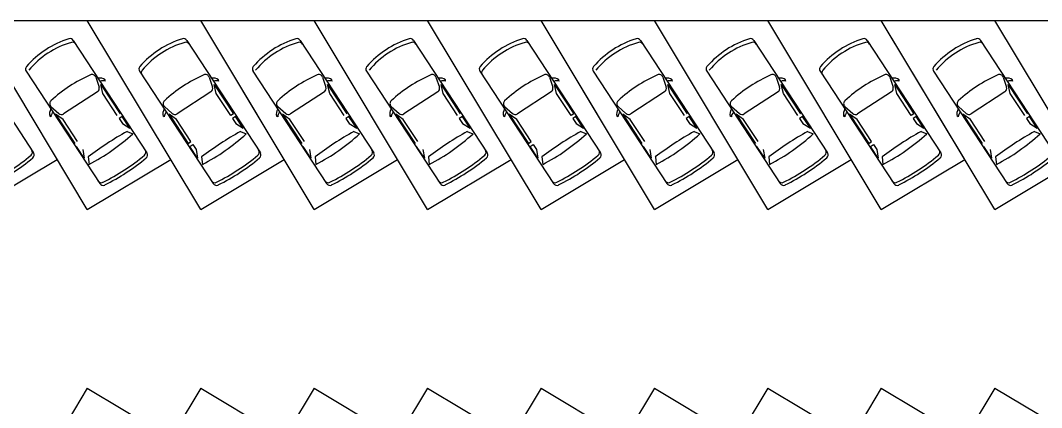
# Model space of a CAD drawing. Header units: millimetres. Extents: x 2478 to 18835, y -4183 to 1193.
# Drawn here: x 13778 to 16749, y -2070 to -943 of the extents above; entities that cross this region are included whole.
import ezdxf

# ---------------------------------------------------------------- set-up
doc = ezdxf.new("R2010")
doc.units = ezdxf.units.MM

msp = doc.modelspace()

# ---------------------------------------------------------------- linework, layer by layer
at = {"color": 4}
msp.add_line((8362.2, -943.2), (16991.3, -943.2), dxfattribs=at)
at = {"color": 1}
for p, q in [((13972.2, -1493.2), (13642.2, -943.2)), ((14302.2, -1493.2), (13972.2, -943.2)), ((14544.9, -1347.6), (14302.2, -943.2)), ((14632.2, -1493.2), (14302.2, -943.2)), ((14962.2, -1493.2), (14632.2, -943.2)), ((15292.2, -1493.2), (14962.2, -943.2)), ((15534.9, -1347.6), (15292.2, -943.2)), ((15622.2, -1493.2), (15292.2, -943.2)), ((15952.2, -1493.2), (15622.2, -943.2)), ((16282.2, -1493.2), (15952.2, -943.2)), ((16524.9, -1347.6), (16282.2, -943.2)), ((16612.2, -1493.2), (16282.2, -943.2)), ((16942.2, -1493.2), (16612.2, -943.2)), ((13642.2, -1493.2), (13884.9, -1347.6)), ((13972.2, -1493.2), (14214.9, -1347.6)), ((14302.2, -1493.2), (14544.9, -1347.6)), ((14632.2, -1493.2), (14874.9, -1347.6)), ((14962.2, -1493.2), (15204.9, -1347.6)), ((15292.2, -1493.2), (15534.9, -1347.6)), ((15622.2, -1493.2), (15864.9, -1347.6)), ((15952.2, -1493.2), (16194.9, -1347.6)), ((16282.2, -1493.2), (16524.9, -1347.6)), ((16612.2, -1493.2), (16854.9, -1347.6)), ((13972.2, -2013.2), (13642.2, -2563.2)), ((13972.2, -2013.2), (14214.9, -2158.8)), ((14302.2, -2013.2), (13972.2, -2563.2)), ((14632.2, -2013.2), (14302.2, -2563.2)), ((14302.2, -2013.2), (14544.9, -2158.8)), ((14632.2, -2013.2), (14302.2, -2563.2)), ((14632.2, -2013.2), (14874.9, -2158.8)), ((14962.2, -2013.2), (14632.2, -2563.2)), ((14962.2, -2013.2), (14632.2, -2563.2)), ((15292.2, -2013.2), (14962.2, -2563.2)), ((14962.2, -2013.2), (15204.9, -2158.8)), ((15622.2, -2013.2), (15292.2, -2563.2)), ((15292.2, -2013.2), (15534.9, -2158.8)), ((15622.2, -2013.2), (15292.2, -2563.2)), ((15952.2, -2013.2), (15622.2, -2563.2)), ((15622.2, -2013.2), (15864.9, -2158.8)), ((15952.2, -2013.2), (16194.9, -2158.8)), ((16282.2, -2013.2), (15952.2, -2563.2)), ((16612.2, -2013.2), (16282.2, -2563.2)), ((16282.2, -2013.2), (16524.9, -2158.8)), ((16612.2, -2013.2), (16282.2, -2563.2)), ((16612.2, -2013.2), (16854.9, -2158.8))]:
    msp.add_line(p, q, dxfattribs=at)
at = {"color": 0}
for p, q in [((13601.3, -1001.3), (13815.6, -1328.5)), ((13931.3, -1001.3), (14145.6, -1328.5)), ((14261.3, -1001.3), (14475.6, -1328.5)), ((14591.3, -1001.3), (14805.6, -1328.5)), ((14921.3, -1001.3), (15135.6, -1328.5)), ((15251.3, -1001.3), (15465.6, -1328.5)), ((15581.3, -1001.3), (15795.6, -1328.5)), ((15911.3, -1001.3), (16125.6, -1328.5)), ((16241.3, -1001.3), (16455.6, -1328.5)), ((16571.3, -1001.3), (16785.6, -1328.5)), ((13794.2, -1091), (14008.4, -1418.2)), ((14124.2, -1091), (14338.4, -1418.2)), ((14454.2, -1091), (14668.4, -1418.2)), ((14784.2, -1091), (14998.4, -1418.2)), ((15114.2, -1091), (15328.4, -1418.2)), ((15444.2, -1091), (15658.4, -1418.2)), ((15774.2, -1091), (15988.4, -1418.2)), ((16104.2, -1091), (16318.4, -1418.2)), ((16434.2, -1091), (16648.4, -1418.2)), ((13996.6, -1108.6), (14006.4, -1137.9)), ((14024.6, -1120.4), (14023.9, -1116.4)), ((14326.6, -1108.6), (14336.4, -1137.9)), ((14354.6, -1120.4), (14353.9, -1116.4)), ((14656.6, -1108.6), (14666.4, -1137.9)), ((14684.6, -1120.4), (14683.9, -1116.4)), ((14986.6, -1108.6), (14996.4, -1137.9)), ((15014.6, -1120.4), (15013.9, -1116.4)), ((15316.6, -1108.6), (15326.4, -1137.9)), ((15344.6, -1120.4), (15343.9, -1116.4)), ((15646.6, -1108.6), (15656.4, -1137.9)), ((15674.6, -1120.4), (15673.9, -1116.4)), ((15976.6, -1108.6), (15986.4, -1137.9)), ((16004.6, -1120.4), (16003.9, -1116.4)), ((16306.6, -1108.6), (16316.4, -1137.9)), ((16334.6, -1120.4), (16333.9, -1116.4)), ((16636.6, -1108.6), (16646.4, -1137.9)), ((16664.6, -1120.4), (16663.9, -1116.4)), ((14001.9, -1151.1), (13903.3, -1215.6)), ((14011.3, -1129.6), (14067.3, -1215.3)), ((14017.3, -1156), (14011.3, -1129.6)), ((14059.5, -1220.4), (14017.3, -1156)), ((14331.9, -1151.1), (14233.3, -1215.6)), ((14347.3, -1156), (14341.3, -1129.6)), ((14341.3, -1129.6), (14397.3, -1215.3)), ((14389.5, -1220.4), (14347.3, -1156)), ((14661.9, -1151.1), (14563.3, -1215.6)), ((14671.3, -1129.6), (14727.3, -1215.3)), ((14677.3, -1156), (14671.3, -1129.6)), ((14719.5, -1220.4), (14677.3, -1156)), ((14991.9, -1151.1), (14893.3, -1215.6)), ((15001.3, -1129.6), (15057.3, -1215.3)), ((15007.3, -1156), (15001.3, -1129.6)), ((15049.5, -1220.4), (15007.3, -1156)), ((15321.9, -1151.1), (15223.3, -1215.6)), ((15337.3, -1156), (15331.3, -1129.6)), ((15331.3, -1129.6), (15387.3, -1215.3)), ((15379.5, -1220.4), (15337.3, -1156)), ((15651.9, -1151.1), (15553.3, -1215.6)), ((15661.3, -1129.6), (15717.3, -1215.3)), ((15667.3, -1156), (15661.3, -1129.6)), ((15709.5, -1220.4), (15667.3, -1156)), ((15981.9, -1151.1), (15883.3, -1215.6)), ((15991.3, -1129.6), (16047.3, -1215.3)), ((15997.3, -1156), (15991.3, -1129.6)), ((16039.5, -1220.4), (15997.3, -1156)), ((16311.9, -1151.1), (16213.3, -1215.6)), ((16327.3, -1156), (16321.3, -1129.6)), ((16321.3, -1129.6), (16377.3, -1215.3)), ((16369.5, -1220.4), (16327.3, -1156)), ((16641.9, -1151.1), (16543.3, -1215.6)), ((16651.3, -1129.6), (16707.3, -1215.3)), ((16657.3, -1156), (16651.3, -1129.6)), ((16699.5, -1220.4), (16657.3, -1156)), ((13866.4, -1193.8), (13889.4, -1214.5)), ((13901.6, -1231.8), (13879.9, -1215.7)), ((13879.9, -1215.7), (13935.9, -1301.3)), ((14196.4, -1193.8), (14219.4, -1214.5)), ((14209.9, -1215.7), (14265.9, -1301.3)), ((14231.6, -1231.8), (14209.9, -1215.7)), ((14397.3, -1215.3), (14389.5, -1220.4)), ((14526.4, -1193.8), (14549.4, -1214.5)), ((14561.6, -1231.8), (14539.9, -1215.7)), ((14539.9, -1215.7), (14595.9, -1301.3)), ((14856.4, -1193.8), (14879.4, -1214.5)), ((14891.6, -1231.8), (14869.9, -1215.7)), ((14869.9, -1215.7), (14925.9, -1301.3)), ((15186.4, -1193.8), (15209.4, -1214.5)), ((15199.9, -1215.7), (15255.9, -1301.3)), ((15221.6, -1231.8), (15199.9, -1215.7)), ((15387.3, -1215.3), (15379.5, -1220.4)), ((15516.4, -1193.8), (15539.4, -1214.5)), ((15551.6, -1231.8), (15529.9, -1215.7)), ((15529.9, -1215.7), (15585.9, -1301.3)), ((15846.4, -1193.8), (15869.4, -1214.5)), ((15881.6, -1231.8), (15859.9, -1215.7)), ((15859.9, -1215.7), (15915.9, -1301.3)), ((16176.4, -1193.8), (16199.4, -1214.5)), ((16189.9, -1215.7), (16245.9, -1301.3)), ((16211.6, -1231.8), (16189.9, -1215.7)), ((16377.3, -1215.3), (16369.5, -1220.4)), ((16506.4, -1193.8), (16529.4, -1214.5)), ((16541.6, -1231.8), (16519.9, -1215.7)), ((16519.9, -1215.7), (16575.9, -1301.3)), ((13866, -1224.2), (13862.7, -1222)), ((13943.8, -1296.1), (13901.6, -1231.8)), ((14073.3, -1222.8), (14064.5, -1228.5)), ((14064.5, -1228.5), (14074.2, -1243.3)), ((14095.9, -1257.2), (14073.3, -1222.8)), ((14074.2, -1243.3), (14095.9, -1257.2)), ((14196, -1224.2), (14192.7, -1222)), ((14273.8, -1296.1), (14231.6, -1231.8)), ((14403.3, -1222.8), (14394.5, -1228.5)), ((14394.5, -1228.5), (14404.2, -1243.3)), ((14425.9, -1257.2), (14403.3, -1222.8)), ((14404.2, -1243.3), (14425.9, -1257.2)), ((14526, -1224.2), (14522.7, -1222)), ((14603.8, -1296.1), (14561.6, -1231.8)), ((14733.3, -1222.8), (14724.5, -1228.5)), ((14724.5, -1228.5), (14734.2, -1243.3)), ((14755.9, -1257.2), (14733.3, -1222.8)), ((14734.2, -1243.3), (14755.9, -1257.2)), ((14856, -1224.2), (14852.7, -1222)), ((14933.8, -1296.1), (14891.6, -1231.8)), ((15063.3, -1222.8), (15054.5, -1228.5)), ((15054.5, -1228.5), (15064.2, -1243.3)), ((15085.9, -1257.2), (15063.3, -1222.8)), ((15064.2, -1243.3), (15085.9, -1257.2)), ((15186, -1224.2), (15182.7, -1222)), ((15263.8, -1296.1), (15221.6, -1231.8)), ((15393.3, -1222.8), (15384.5, -1228.5)), ((15384.5, -1228.5), (15394.2, -1243.3)), ((15415.9, -1257.2), (15393.3, -1222.8)), ((15394.2, -1243.3), (15415.9, -1257.2)), ((15516, -1224.2), (15512.7, -1222)), ((15593.8, -1296.1), (15551.6, -1231.8)), ((15723.3, -1222.8), (15714.5, -1228.5)), ((15714.5, -1228.5), (15724.2, -1243.3)), ((15745.9, -1257.2), (15723.3, -1222.8)), ((15724.2, -1243.3), (15745.9, -1257.2)), ((15846, -1224.2), (15842.7, -1222)), ((15923.8, -1296.1), (15881.6, -1231.8)), ((16053.3, -1222.8), (16044.5, -1228.5)), ((16044.5, -1228.5), (16054.2, -1243.3)), ((16075.9, -1257.2), (16053.3, -1222.8)), ((16054.2, -1243.3), (16075.9, -1257.2)), ((16176, -1224.2), (16172.7, -1222)), ((16253.8, -1296.1), (16211.6, -1231.8)), ((16383.3, -1222.8), (16374.5, -1228.5)), ((16374.5, -1228.5), (16384.2, -1243.3)), ((16405.9, -1257.2), (16383.3, -1222.8)), ((16384.2, -1243.3), (16405.9, -1257.2)), ((16506, -1224.2), (16502.7, -1222)), ((16583.8, -1296.1), (16541.6, -1231.8)), ((16713.3, -1222.8), (16704.5, -1228.5)), ((16704.5, -1228.5), (16714.2, -1243.3)), ((16735.9, -1257.2), (16713.3, -1222.8)), ((16714.2, -1243.3), (16735.9, -1257.2)), ((14087.8, -1266.6), (14104.3, -1273.1)), ((14417.8, -1266.6), (14434.3, -1273.1)), ((14747.8, -1266.6), (14764.3, -1273.1)), ((15077.8, -1266.6), (15094.3, -1273.1)), ((15407.8, -1266.6), (15424.3, -1273.1)), ((15737.8, -1266.6), (15754.3, -1273.1)), ((16067.8, -1266.6), (16084.3, -1273.1)), ((16397.8, -1266.6), (16414.3, -1273.1)), ((16727.8, -1266.6), (16744.3, -1273.1)), ((14265.9, -1301.3), (14273.8, -1296.1)), ((14270.4, -1309.8), (14279.2, -1304)), ((14279.2, -1304), (14288.8, -1318.8)), ((15255.9, -1301.3), (15263.8, -1296.1)), ((15260.4, -1309.8), (15269.2, -1304)), ((15269.2, -1304), (15278.8, -1318.8)), ((16245.9, -1301.3), (16253.8, -1296.1)), ((16250.4, -1309.8), (16259.2, -1304)), ((16259.2, -1304), (16268.8, -1318.8)), ((13962.9, -1344.2), (13940.4, -1309.8)), ((13958.8, -1318.8), (13962.9, -1344.2)), ((14292.9, -1344.2), (14270.4, -1309.8)), ((14288.8, -1318.8), (14292.9, -1344.2)), ((14622.9, -1344.2), (14600.4, -1309.8)), ((14618.8, -1318.8), (14622.9, -1344.2)), ((14952.9, -1344.2), (14930.4, -1309.8)), ((14948.8, -1318.8), (14952.9, -1344.2)), ((15282.9, -1344.2), (15260.4, -1309.8)), ((15278.8, -1318.8), (15282.9, -1344.2)), ((15612.9, -1344.2), (15590.4, -1309.8)), ((15608.8, -1318.8), (15612.9, -1344.2)), ((15942.9, -1344.2), (15920.4, -1309.8)), ((15938.8, -1318.8), (15942.9, -1344.2)), ((16272.9, -1344.2), (16250.4, -1309.8)), ((16268.8, -1318.8), (16272.9, -1344.2)), ((16602.9, -1344.2), (16580.4, -1309.8)), ((16598.8, -1318.8), (16602.9, -1344.2)), ((13974.8, -1340.6), (13977.1, -1362.7)), ((14304.8, -1340.6), (14307.1, -1362.7)), ((14634.8, -1340.6), (14637.1, -1362.7)), ((14964.8, -1340.6), (14967.1, -1362.7)), ((15294.8, -1340.6), (15297.1, -1362.7)), ((15624.8, -1340.6), (15627.1, -1362.7)), ((15954.8, -1340.6), (15957.1, -1362.7)), ((16284.8, -1340.6), (16287.1, -1362.7)), ((16614.8, -1340.6), (16617.1, -1362.7))]:
    msp.add_line(p, q, dxfattribs=at)
for centre, major_axis, start_param, end_param in [((13998.7, -1253.8), (55.1, 263.7), 0.50732, 1.063476), ((13997.2, -1251.5), (249.2, -52), 2.060666, 2.651723), ((13921.8, -1007.5), (2.3, 11.2), -0.785398, 0.48085), ((13928.8, -1018.2), (11.2, -2.3), 0.785398, 2.032674), ((14328.7, -1253.8), (55.1, 263.7), 0.50732, 1.063476), ((14327.2, -1251.5), (249.2, -52), 2.060666, 2.651723), ((14251.8, -1007.5), (2.3, 11.2), -0.785398, 0.48085), ((14258.8, -1018.2), (11.2, -2.3), 0.785398, 2.032674), ((14658.7, -1253.8), (55.1, 263.7), 0.50732, 1.063476), ((14657.2, -1251.5), (249.2, -52), 2.060666, 2.651723), ((14581.8, -1007.5), (2.3, 11.2), -0.785398, 0.48085), ((14588.8, -1018.2), (11.2, -2.3), 0.785398, 2.032674), ((14988.7, -1253.8), (55.1, 263.7), 0.50732, 1.063476), ((14987.2, -1251.5), (249.2, -52), 2.060666, 2.651723), ((14911.8, -1007.5), (2.3, 11.2), -0.785398, 0.48085), ((14918.8, -1018.2), (11.2, -2.3), 0.785398, 2.032674), ((15318.7, -1253.8), (55.1, 263.7), 0.50732, 1.063476), ((15317.2, -1251.5), (249.2, -52), 2.060666, 2.651723), ((15241.8, -1007.5), (2.3, 11.2), -0.785398, 0.48085), ((15248.8, -1018.2), (11.2, -2.3), 0.785398, 2.032674), ((15648.7, -1253.8), (55.1, 263.7), 0.50732, 1.063476), ((15647.2, -1251.5), (249.2, -52), 2.060666, 2.651723), ((15571.8, -1007.5), (2.3, 11.2), -0.785398, 0.48085), ((15578.8, -1018.2), (11.2, -2.3), 0.785398, 2.032674), ((15978.7, -1253.8), (55.1, 263.7), 0.50732, 1.063476), ((15977.2, -1251.5), (249.2, -52), 2.060666, 2.651723), ((15901.8, -1007.5), (2.3, 11.2), -0.785398, 0.48085), ((15908.8, -1018.2), (11.2, -2.3), 0.785398, 2.032674), ((16308.7, -1253.8), (55.1, 263.7), 0.50732, 1.063476), ((16307.2, -1251.5), (249.2, -52), 2.060666, 2.651723), ((16231.8, -1007.5), (2.3, 11.2), -0.785398, 0.48085), ((16238.8, -1018.2), (11.2, -2.3), 0.785398, 2.032674), ((16638.7, -1253.8), (55.1, 263.7), 0.50732, 1.063476), ((16637.2, -1251.5), (249.2, -52), 2.060666, 2.651723), ((16561.8, -1007.5), (2.3, 11.2), -0.785398, 0.48085), ((16568.8, -1018.2), (11.2, -2.3), 0.785398, 2.032674), ((13803.8, -1084.8), (2.3, 11.2), 1.089946, 2.356194), ((14133.8, -1084.8), (2.3, 11.2), 1.089946, 2.356194), ((14140.7, -1095.4), (2.3, 11.2), 1.108918, 2.356194), ((14463.8, -1084.8), (2.3, 11.2), 1.089946, 2.356194), ((14793.8, -1084.8), (2.3, 11.2), 1.089946, 2.356194), ((15123.8, -1084.8), (2.3, 11.2), 1.089946, 2.356194), ((15130.7, -1095.4), (2.3, 11.2), 1.108918, 2.356194), ((15453.8, -1084.8), (2.3, 11.2), 1.089946, 2.356194), ((15783.8, -1084.8), (2.3, 11.2), 1.089946, 2.356194), ((16113.8, -1084.8), (2.3, 11.2), 1.089946, 2.356194), ((16120.7, -1095.4), (2.3, 11.2), 1.108918, 2.356194), ((16443.8, -1084.8), (2.3, 11.2), 1.089946, 2.356194), ((14154.5, -1491.8), (87.2, 417.8), 0.623679, 0.947117), ((13985.8, -1112.2), (11.2, -2.3), 0.528074, 2.182793), ((14007.5, -1138.2), (5.6, 26.7), -0.439922, 0.360338), ((14017.9, -1135.1), (3.3, 15.9), -0.220829, 0.729047), ((14484.5, -1491.8), (87.2, 417.8), 0.623679, 0.947117), ((14315.8, -1112.2), (11.2, -2.3), 0.528074, 2.182793), ((14337.5, -1138.2), (5.6, 26.7), -0.439922, 0.360338), ((14347.9, -1135.1), (3.3, 15.9), -0.220829, 0.729047), ((14814.5, -1491.8), (87.2, 417.8), 0.623679, 0.947117), ((14645.8, -1112.2), (11.2, -2.3), 0.528074, 2.182793), ((14667.5, -1138.2), (5.6, 26.7), -0.439922, 0.360338), ((14677.9, -1135.1), (3.3, 15.9), -0.220829, 0.729047), ((15144.5, -1491.8), (87.2, 417.8), 0.623679, 0.947117), ((14975.8, -1112.2), (11.2, -2.3), 0.528074, 2.182793), ((14997.5, -1138.2), (5.6, 26.7), -0.439922, 0.360338), ((15007.9, -1135.1), (3.3, 15.9), -0.220829, 0.729047), ((15474.5, -1491.8), (87.2, 417.8), 0.623679, 0.947117), ((15305.8, -1112.2), (11.2, -2.3), 0.528074, 2.182793), ((15327.5, -1138.2), (5.6, 26.7), -0.439922, 0.360338), ((15337.9, -1135.1), (3.3, 15.9), -0.220829, 0.729047), ((15804.5, -1491.8), (87.2, 417.8), 0.623679, 0.947117), ((15635.8, -1112.2), (11.2, -2.3), 0.528074, 2.182793), ((15657.5, -1138.2), (5.6, 26.7), -0.439922, 0.360338), ((15667.9, -1135.1), (3.3, 15.9), -0.220829, 0.729047), ((16134.5, -1491.8), (87.2, 417.8), 0.623679, 0.947117), ((15965.8, -1112.2), (11.2, -2.3), 0.528074, 2.182793), ((15987.5, -1138.2), (5.6, 26.7), -0.439922, 0.360338), ((15997.9, -1135.1), (3.3, 15.9), -0.220829, 0.729047), ((16464.5, -1491.8), (87.2, 417.8), 0.623679, 0.947117), ((16295.8, -1112.2), (11.2, -2.3), 0.528074, 2.182793), ((16317.5, -1138.2), (5.6, 26.7), -0.439922, 0.360338), ((16327.9, -1135.1), (3.3, 15.9), -0.220829, 0.729047), ((16794.5, -1491.8), (87.2, 417.8), 0.623679, 0.947117), ((16625.8, -1112.2), (11.2, -2.3), 0.528074, 2.182793), ((16647.5, -1138.2), (5.6, 26.7), -0.439922, 0.360338), ((16657.9, -1135.1), (3.3, 15.9), -0.220829, 0.729047), ((13995.6, -1141.5), (2.3, 11.2), 3.926991, 5.240463), ((14325.6, -1141.5), (2.3, 11.2), 3.926991, 5.240463), ((14655.6, -1141.5), (2.3, 11.2), 3.926991, 5.240463), ((14985.6, -1141.5), (2.3, 11.2), 3.926991, 5.240463), ((15315.6, -1141.5), (2.3, 11.2), 3.926991, 5.240463), ((15645.6, -1141.5), (2.3, 11.2), 3.926991, 5.240463), ((15975.6, -1141.5), (2.3, 11.2), 3.926991, 5.240463), ((16305.6, -1141.5), (2.3, 11.2), 3.926991, 5.240463), ((16635.6, -1141.5), (2.3, 11.2), 3.926991, 5.240463), ((13874.1, -1185.3), (2.3, 11.2), 0.958799, 2.613518), ((14204.1, -1185.3), (2.3, 11.2), 0.958799, 2.613518), ((14534.1, -1185.3), (2.3, 11.2), 0.958799, 2.613518), ((14864.1, -1185.3), (2.3, 11.2), 0.958799, 2.613518), ((15194.1, -1185.3), (2.3, 11.2), 0.958799, 2.613518), ((15524.1, -1185.3), (2.3, 11.2), 0.958799, 2.613518), ((15854.1, -1185.3), (2.3, 11.2), 0.958799, 2.613518), ((16184.1, -1185.3), (2.3, 11.2), 0.958799, 2.613518), ((16514.1, -1185.3), (2.3, 11.2), 0.958799, 2.613518), ((13889.2, -1215.7), (26.7, -5.6), 2.781255, 3.581514), ((13882.3, -1223.9), (15.9, -3.3), 2.412546, 3.362421), ((13897.1, -1206), (11.2, -2.3), 4.184315, 5.497787), ((14219.2, -1215.7), (26.7, -5.6), 2.781255, 3.581514), ((14212.3, -1223.9), (15.9, -3.3), 2.412546, 3.362421), ((14227.1, -1206), (11.2, -2.3), 4.184315, 5.497787), ((14549.2, -1215.7), (26.7, -5.6), 2.781255, 3.581514), ((14542.3, -1223.9), (15.9, -3.3), 2.412546, 3.362421), ((14557.1, -1206), (11.2, -2.3), 4.184315, 5.497787), ((14879.2, -1215.7), (26.7, -5.6), 2.781255, 3.581514), ((14872.3, -1223.9), (15.9, -3.3), 2.412546, 3.362421), ((14887.1, -1206), (11.2, -2.3), 4.184315, 5.497787), ((15209.2, -1215.7), (26.7, -5.6), 2.781255, 3.581514), ((15202.3, -1223.9), (15.9, -3.3), 2.412546, 3.362421), ((15217.1, -1206), (11.2, -2.3), 4.184315, 5.497787), ((15539.2, -1215.7), (26.7, -5.6), 2.781255, 3.581514), ((15532.3, -1223.9), (15.9, -3.3), 2.412546, 3.362421), ((15547.1, -1206), (11.2, -2.3), 4.184315, 5.497787), ((15869.2, -1215.7), (26.7, -5.6), 2.781255, 3.581514), ((15862.3, -1223.9), (15.9, -3.3), 2.412546, 3.362421), ((15877.1, -1206), (11.2, -2.3), 4.184315, 5.497787), ((16199.2, -1215.7), (26.7, -5.6), 2.781255, 3.581514), ((16192.3, -1223.9), (15.9, -3.3), 2.412546, 3.362421), ((16207.1, -1206), (11.2, -2.3), 4.184315, 5.497787), ((16529.2, -1215.7), (26.7, -5.6), 2.781255, 3.581514), ((16522.3, -1223.9), (15.9, -3.3), 2.412546, 3.362421), ((16537.1, -1206), (11.2, -2.3), 4.184315, 5.497787), ((14527.4, -2061.5), (889.2, -185.6), 2.281762, 2.430627), ((13701.1, -835.5), (582.5, -121.6), 5.400401, 5.662686), ((14857.4, -2061.5), (889.2, -185.6), 2.281762, 2.430627), ((14031.1, -835.5), (582.5, -121.6), 5.400401, 5.662686), ((15187.4, -2061.5), (889.2, -185.6), 2.281762, 2.430627), ((14361.1, -835.5), (582.5, -121.6), 5.400401, 5.662686), ((15517.4, -2061.5), (889.2, -185.6), 2.281762, 2.430627), ((14691.1, -835.5), (582.5, -121.6), 5.400401, 5.662686), ((15847.4, -2061.5), (889.2, -185.6), 2.281762, 2.430627), ((15021.1, -835.5), (582.5, -121.6), 5.400401, 5.662686), ((16177.4, -2061.5), (889.2, -185.6), 2.281762, 2.430627), ((15351.1, -835.5), (582.5, -121.6), 5.400401, 5.662686), ((16507.4, -2061.5), (889.2, -185.6), 2.281762, 2.430627), ((15681.1, -835.5), (582.5, -121.6), 5.400401, 5.662686), ((16837.4, -2061.5), (889.2, -185.6), 2.281762, 2.430627), ((16011.1, -835.5), (582.5, -121.6), 5.400401, 5.662686), ((17167.4, -2061.5), (889.2, -185.6), 2.281762, 2.430627), ((16341.1, -835.5), (582.5, -121.6), 5.400401, 5.662686), ((13414.3, -864.4), (125.5, 601.3), 3.808851, 4.043797), ((13800.9, -1327), (11.2, -2.3), 5.626184, 7.068583), ((13806, -1334.8), (11.2, -2.3), 5.626184, 7.068583), ((13744.3, -864.4), (125.5, 601.3), 3.808851, 4.043797), ((14130.9, -1327), (11.2, -2.3), 5.626184, 7.068583), ((14136, -1334.8), (11.2, -2.3), 5.626184, 7.068583), ((14074.3, -864.4), (125.5, 601.3), 3.808851, 4.043797), ((14460.9, -1327), (11.2, -2.3), 5.626184, 7.068583), ((14466, -1334.8), (11.2, -2.3), 5.626184, 7.068583), ((14404.3, -864.4), (125.5, 601.3), 3.808851, 4.043797), ((14790.9, -1327), (11.2, -2.3), 5.626184, 7.068583), ((14796, -1334.8), (11.2, -2.3), 5.626184, 7.068583), ((14734.3, -864.4), (125.5, 601.3), 3.808851, 4.043797), ((15120.9, -1327), (11.2, -2.3), 5.626184, 7.068583), ((15126, -1334.8), (11.2, -2.3), 5.626184, 7.068583), ((15064.3, -864.4), (125.5, 601.3), 3.808851, 4.043797), ((15450.9, -1327), (11.2, -2.3), 5.626184, 7.068583), ((15456, -1334.8), (11.2, -2.3), 5.626184, 7.068583), ((15394.3, -864.4), (125.5, 601.3), 3.808851, 4.043797), ((15780.9, -1327), (11.2, -2.3), 5.626184, 7.068583), ((15786, -1334.8), (11.2, -2.3), 5.626184, 7.068583), ((15724.3, -864.4), (125.5, 601.3), 3.808851, 4.043797), ((16110.9, -1327), (11.2, -2.3), 5.626184, 7.068583), ((16116, -1334.8), (11.2, -2.3), 5.626184, 7.068583), ((16054.3, -864.4), (125.5, 601.3), 3.808851, 4.043797), ((16440.9, -1327), (11.2, -2.3), 5.626184, 7.068583), ((16446, -1334.8), (11.2, -2.3), 5.626184, 7.068583), ((16384.3, -864.4), (125.5, 601.3), 3.808851, 4.043797), ((13419.4, -872.2), (125.5, 601.3), 3.808851, 4.043797), ((13749.4, -872.2), (125.5, 601.3), 3.808851, 4.043797), ((14079.4, -872.2), (125.5, 601.3), 3.808851, 4.043797), ((14409.4, -872.2), (125.5, 601.3), 3.808851, 4.043797), ((14739.4, -872.2), (125.5, 601.3), 3.808851, 4.043797), ((15069.4, -872.2), (125.5, 601.3), 3.808851, 4.043797), ((15399.4, -872.2), (125.5, 601.3), 3.808851, 4.043797), ((15729.4, -872.2), (125.5, 601.3), 3.808851, 4.043797), ((16059.4, -872.2), (125.5, 601.3), 3.808851, 4.043797), ((16389.4, -872.2), (125.5, 601.3), 3.808851, 4.043797), ((14012.8, -1404.1), (11.2, -2.3), 3.926991, 5.367923), ((14017.9, -1412), (11.2, -2.3), 3.926991, 5.367923), ((14342.8, -1404.1), (11.2, -2.3), 3.926991, 5.367923), ((14347.9, -1412), (11.2, -2.3), 3.926991, 5.367923), ((14672.8, -1404.1), (11.2, -2.3), 3.926991, 5.367923), ((14677.9, -1412), (11.2, -2.3), 3.926991, 5.367923), ((15002.8, -1404.1), (11.2, -2.3), 3.926991, 5.367923), ((15007.9, -1412), (11.2, -2.3), 3.926991, 5.367923), ((15332.8, -1404.1), (11.2, -2.3), 3.926991, 5.367923), ((15337.9, -1412), (11.2, -2.3), 3.926991, 5.367923), ((15662.8, -1404.1), (11.2, -2.3), 3.926991, 5.367923), ((15667.9, -1412), (11.2, -2.3), 3.926991, 5.367923), ((15992.8, -1404.1), (11.2, -2.3), 3.926991, 5.367923), ((15997.9, -1412), (11.2, -2.3), 3.926991, 5.367923), ((16322.8, -1404.1), (11.2, -2.3), 3.926991, 5.367923), ((16327.9, -1412), (11.2, -2.3), 3.926991, 5.367923), ((16652.8, -1404.1), (11.2, -2.3), 3.926991, 5.367923), ((16657.9, -1412), (11.2, -2.3), 3.926991, 5.367923)]:
    msp.add_ellipse(centre, major_axis=major_axis, ratio=1, start_param=start_param, end_param=end_param, dxfattribs=at)

doc.saveas('drawing.dxf')
